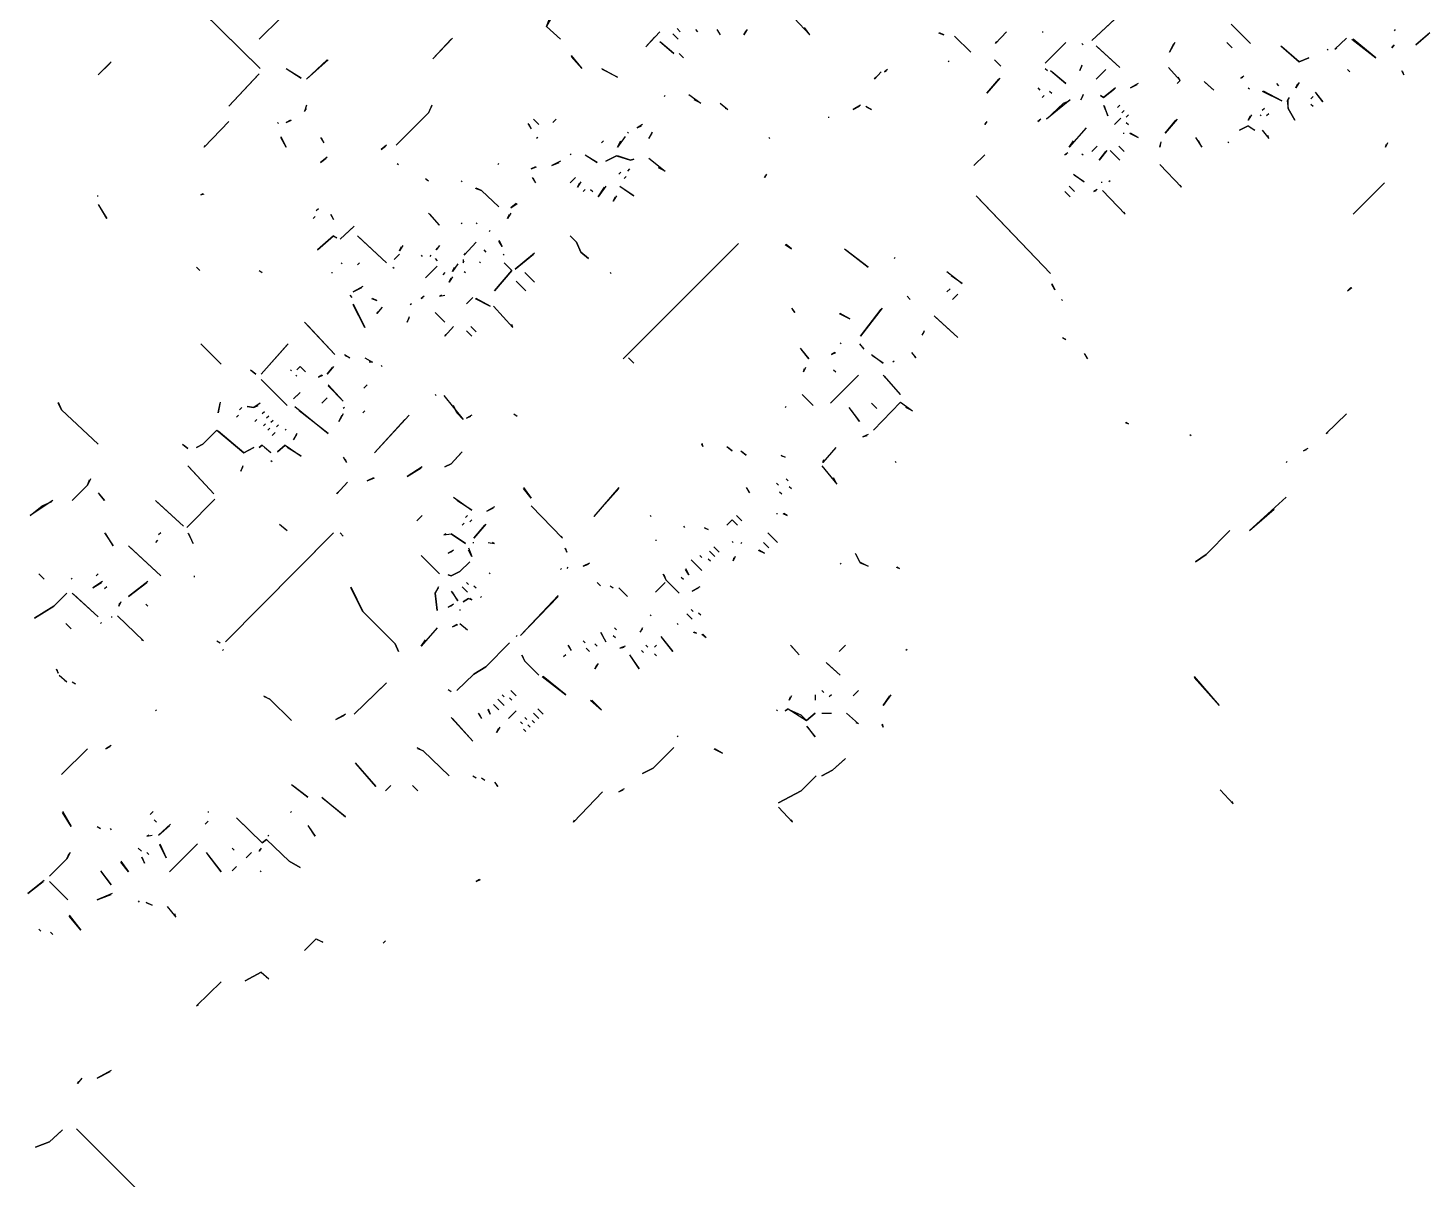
# Model space of a CAD drawing. Extents: x 1 to 2775, y -31 to 2075.
# Drawn here: x 1925.7 to 2141.6, y 296.6 to 474.2 of the extents above; entities that cross this region are included whole.
import ezdxf

# ---------------------------------------------------------------- set-up
doc = ezdxf.new("R2010")
doc.units = 0
doc.layers.add('LINEWORK', color=4, linetype='CONTINUOUS')

msp = doc.modelspace()

# ---------------------------------------------------------------- linework, layer by layer
at = {"layer": 'LINEWORK'}
for points in [[(2041.5, 478.3333), (2046.3333, 473.1667), (2045.5, 474.3333)], [(1952.3333, 477), (1961.5, 468), (1952.5, 476.8333)], [(1964.6667, 475.8333), (1961.3333, 472.5)], [(2006.6667, 476.1667), (2005.6667, 474.5), (2007.8333, 472.5), (2005.6667, 474.5), (2006.1667, 475.6667)], [(2094.1667, 476.3333), (2089.8333, 472.3333), (2094, 476.1667)], [(2023.1667, 473.6667), (2021, 471.3333), (2022.3333, 472.8333)], [(2025.1667, 473.3333), (2026, 472.5)], [(2025.8333, 474.1667), (2026.3333, 473.6667)], [(2028.6667, 474), (2029, 473.6667)], [(2032, 474), (2032.5, 473.1667), (2032.1667, 473.8333)], [(2036.6667, 474), (2036.1667, 473.1667), (2036.5, 473.8333)], [(2066.1667, 473.5), (2067, 473.1667), (2066.3333, 473.5)], [(2068.6667, 473), (2071.1667, 470.5)], [(2076.6667, 473.6667), (2075, 471.8333), (2075.1667, 472.1667)], [(2082.1667, 473.6667), (2082.3333, 473.6667)], [(2111.3333, 474.8333), (2114.3333, 471.8333)], [(2136.6667, 474), (2136.5, 473.8333)], [(2142, 473.5), (2139.8333, 471.6667), (2141.8333, 473.3333)], [(1991.1667, 472.6667), (1988.1667, 469.5), (1991, 472.5)], [(2023.1667, 472.1667), (2025.3333, 470.3333), (2023.3333, 472)], [(2085.8333, 472), (2082.6667, 468.8333)], [(2088.3333, 471.8333), (2088.5, 471.6667)], [(2090.5, 471.5), (2094.1667, 468.1667), (2090.6667, 471.3333)], [(2102.6667, 472), (2101.8333, 470.5), (2102.5, 471.8333)], [(2110.6667, 472), (2111.5, 471.1667)], [(2119, 471.5), (2121.8333, 469), (2123.3333, 469.6667), (2121.8333, 469), (2119.1667, 471.3333)], [(2126.1667, 471), (2126.3333, 470.8333)], [(2129.1667, 472.6667), (2127.3333, 471), (2127.6667, 471.1667)], [(2130, 472.5), (2133.6667, 469.6667), (2130.1667, 472.5)], [(2136.5, 471.6667), (2136.1667, 471.1667), (2136.3333, 471.5)], [(1938.5, 469), (1936.5, 467), (1938.3333, 468.8333)], [(1971.8333, 469.3333), (1968.6667, 466.3333), (1972, 469.3333)], [(2009.5, 470), (2011.1667, 468), (2009.5, 469.8333)], [(2026.1667, 470.3333), (2026.8333, 469.6667)], [(2067.8333, 469.1667), (2067.6667, 469)], [(2074.8333, 469.3333), (2075.8333, 468.3333)], [(1961.3333, 467.1667), (1956.6667, 462.1667), (1961.1667, 467)], [(1965.5, 468), (1967.8333, 466.5), (1965.6667, 467.8333)], [(2014.1667, 468), (2016.6667, 466.6667), (2014.3333, 467.8333)], [(2057.3333, 467.5), (2056.3333, 466.3333), (2056.5, 466.6667)], [(2058.3333, 467.8333), (2057.8333, 467.5), (2058.1667, 467.6667)], [(2075.6667, 466.5), (2073.6667, 464.1667), (2075.5, 466.3333)], [(2082.6667, 468), (2083, 467.6667)], [(2083.5, 467.6667), (2085.8333, 465.6667), (2083.6667, 467.5)], [(2088.3333, 468.5), (2088, 467.6667), (2088.3333, 468.3333)], [(2092, 467.8333), (2090.5, 466.3333)], [(2101.6667, 468.1667), (2103.5, 466.1667), (2103, 465.6667), (2103.5, 466.1667), (2103.1667, 466.6667)], [(2113.3333, 466.8333), (2112.8333, 466.5), (2113.1667, 466.6667)], [(2129.3333, 467.8333), (2129.6667, 467.5)], [(2137.6667, 467.6667), (2138, 467), (2137.8333, 467.5)], [(2081.5, 465), (2081.8333, 464.6667)], [(2083.3333, 464.5), (2083.6667, 464.1667)], [(2093.5, 465), (2091.6667, 463.5), (2091.1667, 463.8333), (2091.6667, 463.5), (2093.3333, 464.8333)], [(2097, 465.6667), (2095.8333, 465), (2096.8333, 465.5)], [(2107.1667, 466), (2108.6667, 464.6667), (2107.3333, 465.8333)], [(2114, 465), (2114.1667, 464.8333)], [(2116.1667, 464.5), (2119.1667, 463), (2116.3333, 464.5)], [(2118.3333, 465.6667), (2118.6667, 465.3333)], [(2121.8333, 465.8333), (2121.3333, 465), (2121.6667, 465.6667)], [(2124.3333, 464.3333), (2125.5, 462.8333), (2124.5, 464.1667)], [(1968.6667, 462.3333), (1968.3333, 461.3333), (1968.6667, 461.8333)], [(1988, 462.3333), (1987.5, 461.1667), (1982.5, 456.1667), (1987.5, 461.1667), (1988, 462.1667)], [(2024, 463.8333), (2023.8333, 463.6667)], [(2027.6667, 464), (2029.5, 462.6667), (2028.5, 463.1667)], [(2032.5, 462.6667), (2033.6667, 461.6667), (2033.3333, 461.8333)], [(2054.1667, 462.3333), (2053, 461.6667), (2054, 462.1667)], [(2055, 462.1667), (2055.8333, 461.6667), (2055.1667, 462)], [(2082.5, 463.8333), (2082.1667, 463.5)], [(2086.5, 463.1667), (2082.8333, 460.1667), (2085.5, 462.6667), (2086.3333, 463)], [(2088.5, 464), (2088.1667, 463.1667), (2088.5, 463.8333)], [(2091.6667, 462.3333), (2092.3333, 460.6667), (2091.8333, 462.1667)], [(2094.1667, 462.3333), (2093.8333, 462)], [(2120.3333, 463.5), (2120, 463), (2120.1667, 461.8333), (2121.1667, 460), (2120.1667, 461.8333), (2120.1667, 463.3333)], [(2124, 463.6667), (2123.6667, 463.3333)], [(2123.6667, 462.5), (2124, 462.1667)], [(1966.1667, 460), (1965.5, 459.6667), (1966.3333, 460)], [(2003.6667, 460.1667), (2004.5, 459.3333)], [(2007.1667, 460.1667), (2006.6667, 459.6667)], [(2049.1667, 460.5), (2049.3333, 460.5)], [(2082, 460.1667), (2081.5, 459.8333), (2081.8333, 460)], [(2094.3333, 460.3333), (2093.3333, 459.3333)], [(2094.8333, 461.5), (2094.5, 461.1667)], [(2095.5, 460.8333), (2095.1667, 460.5)], [(2103, 460.1667), (2101.1667, 458), (2102.8333, 460)], [(2114.5, 460.8333), (2114, 460), (2114.3333, 460.6667)], [(2115.8333, 460.8333), (2116, 460.6667)], [(2116.5, 461.8333), (2116.1667, 461.5)], [(2117.1667, 461), (2116.8333, 460.6667)], [(1956.6667, 459.8333), (1952.8333, 455.8333), (1953, 456.1667)], [(1964.1667, 459.6667), (1964.3333, 459.5)], [(2002.8333, 459.5), (2003.3333, 458.6667), (2003, 459.3333)], [(2018.1667, 458.1667), (2018.3333, 458)], [(2020.5, 459.3333), (2019.6667, 458.8333), (2020.3333, 459.1667)], [(2022, 458.1667), (2021.5, 457.1667), (2022, 458)], [(2073.6667, 459.8333), (2073.3333, 459.3333), (2073.5, 459.6667)], [(2089, 458.8333), (2086.3333, 455.8333), (2087, 456.8333)], [(2094.6667, 458), (2094.8333, 458)], [(2095.1667, 459.6667), (2095.5, 459.3333)], [(2095.6667, 458), (2097, 457.3333), (2095.8333, 458)], [(2114, 459.1667), (2112.6667, 458.5), (2114, 459.1667), (2115, 458.5), (2114.3333, 458.8333)], [(2116.1667, 458.5), (2117.1667, 457.1667), (2117, 457.6667)], [(1964.6667, 457.5), (1965.5, 455.8333), (1964.6667, 457.3333)], [(1970.8333, 457.3333), (1971.3333, 456.5), (1971, 457.1667)], [(1981, 456.1667), (1980.1667, 455.5), (1980.8333, 456)], [(2004.3333, 457.3333), (2004.1667, 457.1667)], [(2014.5, 456.8333), (2014.1667, 456.5)], [(2017.8333, 457.5), (2016.6667, 455.8333), (2017.1667, 456.8333)], [(2040, 457.3333), (2040.1667, 457.1667)], [(2090.6667, 456), (2089.8333, 455.1667)], [(2094, 456), (2094.8333, 455.1667)], [(2100.5, 456.6667), (2100.3333, 455.8333), (2100.5, 456.5)], [(2105.8333, 457.3333), (2106.8333, 455.8333), (2106.3333, 456.8333)], [(2110.8333, 456.6667), (2111, 456.5)], [(2135.5, 456.5), (2135.1667, 455.8333), (2135.3333, 456.3333)], [(1971.8333, 454.3333), (1970.8333, 453.5), (1971.6667, 454.1667)], [(2007.8333, 453.6667), (2006.5, 453), (2007.6667, 453.5)], [(2009.5, 454.8333), (2009.3333, 454.6667)], [(2011.6667, 454.6667), (2013.5, 453.5), (2011.8333, 454.5)], [(2016.5, 454.5), (2014.8333, 453.6667), (2016.5, 454.5), (2018.6667, 453.8333), (2019.1667, 454), (2018.6667, 453.8333), (2016.6667, 454.5)], [(2021.5, 454.1667), (2024, 452.1667), (2023, 452.6667)], [(2073.3333, 454.6667), (2071.6667, 453)], [(2086.1667, 455), (2085.6667, 454.6667), (2086, 454.8333)], [(2088.3333, 454.8333), (2088.5, 454.6667)], [(2092.1667, 455.3333), (2091, 453.8333), (2092, 455.1667)], [(2092.6667, 455.3333), (2094.1667, 453.8333)], [(1982.6667, 453.3333), (1982.8333, 453.1667)], [(1998.3333, 453.3333), (1998.1667, 453.1667)], [(2004, 452.8333), (2003.3333, 452.5), (2004.1667, 452.8333)], [(2017.1667, 452), (2016.8333, 451.6667)], [(2018, 451.3333), (2017.6667, 451)], [(2018.5, 452.5), (2018.1667, 452.1667)], [(2039.6667, 451.6667), (2039.3333, 451.1667), (2039.5, 451.5)], [(2087, 451.6667), (2088.6667, 450.5), (2087.1667, 451.5)], [(2100.3333, 453.1667), (2103.6667, 449.6667), (2103.5, 450)], [(1987, 451), (1987.5, 450.6667), (1987.1667, 450.8333)], [(1992.5, 450.6667), (1992.6667, 450.5)], [(1994.6667, 449.5), (1995.6667, 449.1667), (1998.3333, 446.6667), (1995.6667, 449.1667), (1994.8333, 449.5)], [(2003.5, 451.1667), (2004, 450.3333), (2003.6667, 451)], [(2010.1667, 451.1667), (2009.3333, 450.3333)], [(2011, 450.5), (2010.5, 449.6667), (2010.8333, 450.3333)], [(2011.6667, 449.3333), (2011.3333, 449)], [(2012.5, 449.3333), (2012.8333, 449)], [(2014.8333, 449.8333), (2013.6667, 448.1667), (2014.6667, 449.6667)], [(2017, 449.8333), (2019.1667, 448.3333), (2017.1667, 449.6667)], [(2086.3333, 449.8333), (2087.1667, 449)], [(2090.6667, 449.3333), (2090.1667, 449), (2090.5, 449.1667)], [(2091.3333, 450.5), (2091.3333, 450.3333)], [(2091.5, 449.1667), (2095, 445.5), (2094.8333, 445.8333)], [(2092.6667, 450.6667), (2092.5, 450.5)], [(2135, 450.3333), (2130.1667, 445.5)], [(1936.3333, 448.3333), (1936.5, 448.3333)], [(1936.5, 447), (1937.8333, 444.8333), (1936.6667, 446.8333)], [(1952.6667, 448.6667), (1952.3333, 448.5), (1952.8333, 448.6667)], [(2001, 447.1667), (2000.1667, 446.5), (2001.1667, 447.1667)], [(2016.5, 448.3333), (2016, 447.5), (2016.3333, 448.1667)], [(2072, 448.3333), (2083.5, 436.3333), (2072.1667, 448.1667)], [(2085.6667, 449), (2086.5, 448.1667)], [(1970, 445.1667), (1969.6667, 444.8333)], [(1970.5, 446.3333), (1970.1667, 446)], [(1972.3333, 445.5), (1972.8333, 444.6667), (1972.5, 445.3333)], [(1987.5, 445.6667), (1989.1667, 443.8333), (1987.6667, 445.5)], [(2000.1667, 445.6667), (1999.6667, 444.8333), (2000, 445.5)], [(1976, 443.6667), (1973.8333, 441.6667), (1975.8333, 443.5)], [(1992.6667, 444.1667), (1992.5, 444)], [(1994.8333, 444.1667), (1995, 444)], [(1997, 443), (1996.8333, 442.8333)], [(1972.8333, 442.1667), (1970.3333, 440), (1972.8333, 442.1667), (1973.3333, 441.8333), (1973, 442)], [(1976.5, 442.1667), (1981, 438), (1976.6667, 442)], [(1983.5, 440.6667), (1983, 439.8333), (1983.3333, 440.5)], [(1989.1667, 440.6667), (1988.6667, 440), (1988.8333, 440.3333)], [(1994.8333, 441.1667), (1993, 439.1667), (1993.1667, 439.5)], [(1998.3333, 441.5), (1998.8333, 440.5), (1998.3333, 441.3333)], [(2009.3333, 442.1667), (2010.3333, 441.1667), (2011, 439.6667), (2012.1667, 438.6667), (2011, 439.6667), (2010.3333, 441.1667)], [(2035.3333, 441), (2017.5, 423.1667)], [(2042.5, 440.8333), (2043.5, 440.1667), (2042.6667, 440.8333)], [(1983, 439.3333), (1982.1667, 438.5)], [(1986.3333, 439.1667), (1986.5, 439)], [(1987.8333, 439.1667), (1987.6667, 439)], [(1988.5, 438.6667), (1988.8333, 438.3333)], [(1992.8333, 438.5), (1992.8333, 438), (1993, 438.3333)], [(1996, 440), (1996.3333, 439.6667)], [(1999, 439.3333), (1999.1667, 439.1667)], [(2003.8333, 439.5), (2000.8333, 437), (2003.6667, 439.3333)], [(2051.6667, 440.1667), (2055.3333, 437.3333), (2051.8333, 440)], [(2059.5, 438.8333), (2059.3333, 438.6667)], [(1951.6667, 437.3333), (1952.1667, 436.8333)], [(1961.3333, 436.8333), (1961.8333, 436.5), (1961.5, 436.6667)], [(1972.5, 436.5), (1972.6667, 436.5)], [(1974, 438), (1974.1667, 437.8333)], [(1976.8333, 438), (1976.5, 437.6667)], [(1982, 437.3333), (1982.1667, 437.1667)], [(1988.8333, 437.5), (1987, 435.6667)], [(1990, 436.5), (1989.6667, 436.1667)], [(1992, 437.8333), (1991.1667, 436.6667), (1991.5, 437.3333)], [(1993, 436.6667), (1993.1667, 436.5)], [(1995.3333, 438.1667), (1995.5, 438)], [(1999.1667, 438), (2000.3333, 436.8333), (1997.6667, 433.6667), (2000.3333, 436.8333)], [(2002.3333, 436.5), (2003.8333, 435)], [(2015.5, 436.5), (2015.6667, 436.3333)], [(2067.5, 436.6667), (2069.8333, 434.8333), (2068.1667, 436)], [(1977.3333, 434.3333), (1975.8333, 433.5), (1977.1667, 434.1667)], [(1991.1667, 435.8333), (1990.6667, 435), (1991, 435.6667)], [(2001, 435.1667), (2002.5, 433.6667)], [(2068, 434), (2067.5, 433.5)], [(2083.6667, 434.8333), (2084.1667, 433.8333), (2083.6667, 434.6667)], [(2129.8333, 434.1667), (2129.3333, 433.6667), (2130, 434.1667)], [(1975.3333, 433), (1975.6667, 432.6667)], [(1978.6667, 432.5), (1979.5, 432.1667), (1978.8333, 432.5)], [(1986.8333, 432.8333), (1986.3333, 432.5), (1986.6667, 432.6667)], [(1989.5, 433), (1989.1667, 432.8333), (1990, 433)], [(1994.3333, 432.6667), (1993.3333, 431.6667)], [(1994.6667, 432.5), (1997, 431.3333), (1994.8333, 432.5)], [(2061.3333, 432.8333), (2061.8333, 432.3333)], [(2069.1667, 433.1667), (2068.3333, 432.3333)], [(2085.1667, 432.3333), (2085.3333, 432.1667)], [(1975.8333, 431.6667), (1977.6667, 428), (1975.8333, 431.5)], [(1980.3333, 431.1667), (1979.5, 430.1667), (1979.6667, 430.5)], [(1984.8333, 431.6667), (1984.6667, 431.5)], [(1988.5, 430.3333), (1990, 428.8333)], [(1997.5, 431.3333), (2000.5, 428), (2000.3333, 428.5)], [(2043.5, 431), (2044, 430.3333), (2043.6667, 430.8333)], [(2050.8333, 430.1667), (2052.5, 429.3333), (2051, 430.1667)], [(2057.5, 431), (2054.1667, 426.6667), (2057.3333, 430.8333)], [(2065.5, 429.8333), (2069.1667, 426.5), (2065.6667, 429.6667)], [(1968.3333, 428.8333), (1973, 423.8333), (1968.8333, 428.3333)], [(1984.5, 429.6667), (1984.1667, 428.8333), (1984.5, 429.5)], [(1991.3333, 428.1667), (1990, 426.6667), (1990.1667, 427)], [(1994, 428.1667), (1994.8333, 427.3333)], [(1952.3333, 425.5), (1955.5, 422.3333)], [(1965.8333, 425.5), (1961.6667, 420.8333), (1965.6667, 425.3333)], [(1993.3333, 427.5), (1994.1667, 426.6667)], [(2051, 425.6667), (2051.1667, 425.5)], [(2054, 425.5), (2054.6667, 424.6667), (2054.5, 425)], [(2064, 427.5), (2063.6667, 426.8333), (2064, 427.3333)], [(2085.3333, 426.5), (2085.8333, 426.1667), (2085.5, 426.3333)], [(1974.5, 423.8333), (1975.3333, 423.3333), (1974.6667, 423.6667)], [(1977.6667, 423.3333), (1978.8333, 422.6667), (1978.3333, 422.6667)], [(2018.3333, 423.3333), (2019.1667, 422.5)], [(2044.8333, 424.8333), (2046.1667, 423.1667), (2045, 424.6667)], [(2050.1667, 424.1667), (2049.6667, 423.8333), (2050.3333, 424.1667)], [(2055.8333, 423.8333), (2057.6667, 422.5), (2056, 423.6667)], [(2062, 424.1667), (2062.6667, 423.3333), (2062.5, 423.6667)], [(2088.6667, 424), (2089.1667, 423.1667), (2088.8333, 423.8333)], [(1960, 421.5), (1960.8333, 420.8333), (1960.1667, 421.3333)], [(1966.1667, 421.5), (1966.3333, 421.3333)], [(1967.6667, 422), (1967.1667, 421.5), (1967.6667, 422), (1968.5, 421.1667)], [(1972.8333, 422), (1971.8333, 420.8333), (1972.6667, 421.8333)], [(1980.1667, 422.1667), (1980.3333, 422)], [(2045.6667, 421.8333), (2045.3333, 421.1667), (2045.5, 421.6667)], [(2050, 421.5), (2050.3333, 421.1667)], [(2059.3333, 422.8333), (2059.1667, 422.6667)], [(1961.6667, 420), (1965.6667, 416)], [(1967, 420.6667), (1967.1667, 420.5)], [(1971, 420.6667), (1970.5, 420.3333), (1971.1667, 420.6667)], [(1972, 419.1667), (1974.3333, 416.6667), (1972, 419)], [(1978, 419.1667), (1977.5, 418.6667)], [(2053.8333, 420.6667), (2049.5, 416.3333)], [(2057.6667, 420.6667), (2060.3333, 417.6667), (2057.8333, 420.5)], [(1967.6667, 418), (1966.6667, 417), (1967.5, 417.8333)], [(1971.8333, 417.1667), (1971, 416.3333)], [(1988.5, 417.6667), (1988.6667, 417.5)], [(1989.8333, 417.5), (1992.8333, 413.8333), (1991.8333, 414.8333), (1991.3333, 416)], [(2045.1667, 417.6667), (2046.8333, 416)], [(1930.3333, 416.5), (1930.8333, 415.3333), (1936.5, 410), (1930.8333, 415.3333), (1930.3333, 416.3333)], [(1955.3333, 416.5), (1955, 414.8333), (1955.3333, 416.3333)], [(1958.6667, 415.6667), (1958.3333, 415.3333)], [(1961.5, 416.3333), (1960.5, 415.6667), (1959.5, 415.8333), (1960.5, 415.6667), (1961.1667, 416)], [(1962.1667, 415), (1961.8333, 414.6667)], [(1966.8333, 415.8333), (1972, 411.6667), (1967.5, 415.1667)], [(1974.3333, 414.6667), (1973.6667, 413.5), (1974.1667, 414.5)], [(1974.5, 415.6667), (1974.3333, 415.5)], [(1977.6667, 415.1667), (1977.3333, 414.8333)], [(2000.6667, 414.6667), (2001.1667, 414.3333), (2000.8333, 414.5)], [(2042.6667, 415.8333), (2042.5, 415.6667)], [(2052.3333, 415.6667), (2054, 413.5), (2052.8333, 415.1667)], [(2055.8333, 416.3333), (2056.6667, 415.5)], [(2060.3333, 416.5), (2056.1667, 412.1667), (2060.3333, 416.5), (2062.1667, 415.1667), (2061.1667, 415.6667)], [(2129.1667, 414.6667), (2126, 411.6667), (2126.3333, 411.8333)], [(1958.1667, 414.5), (1957.8333, 414.1667)], [(1961, 413.8333), (1960.6667, 413.5)], [(1962.3333, 413.1667), (1962, 412.8333)], [(1962.8333, 414.3333), (1962.5, 414)], [(1963, 412.5), (1962.6667, 412.1667)], [(1963.5, 413.6667), (1963.1667, 413.3333)], [(1964.3333, 413), (1964, 412.6667)], [(1984.5, 414.5), (1979.1667, 408.6667), (1983.8333, 413.8333)], [(1994.1667, 414.5), (1993.3333, 414), (1994, 414.3333)], [(2095, 413.3333), (2095.5, 413.1667), (2095.1667, 413.3333)], [(1954.8333, 412.1667), (1952.6667, 410), (1951.6667, 409.5), (1952.6667, 410), (1954.8333, 412.1667), (1959, 408.6667), (1960.5, 409.5), (1959, 408.6667), (1955, 412)], [(1963.8333, 411.8333), (1963.3333, 411.3333)], [(1965.5, 412.3333), (1965.3333, 412.1667)], [(1967.1667, 411.6667), (1966.6667, 410.6667), (1967.1667, 411.5)], [(2055.3333, 411.5), (2054.5, 411.1667), (2055.1667, 411.3333)], [(2105, 411.5), (2105.1667, 411.3333)], [(1949.5, 410), (1950.3333, 409.3333), (1949.6667, 409.8333)], [(1961.8333, 409.8333), (1961.3333, 409.5), (1961.8333, 409.8333), (1963.1667, 408.6667), (1962.1667, 409.5)], [(1965.3333, 409.8333), (1964.1667, 408.8333), (1965.3333, 409.8333), (1967.8333, 408.1667), (1965.6667, 409.5)], [(1992.6667, 408.8333), (1991, 407), (1990, 406.5), (1991, 407), (1992.5, 408.6667)], [(2029.6667, 410.1667), (2029.8333, 409.6667), (2029.6667, 410)], [(2033.5, 409.6667), (2034.3333, 409), (2033.6667, 409.5)], [(2035.6667, 409), (2036.5, 408.3333), (2035.8333, 408.8333)], [(2041.8333, 408.3333), (2042.5, 408), (2042, 408.1667)], [(2050.3333, 409.5), (2048.3333, 407.1667), (2048.5, 407.6667)], [(2123.1667, 409.3333), (2122.5, 409), (2123, 409.1667)], [(1950.3333, 406.6667), (1954.3333, 402.3333), (1950.5, 406.5)], [(1958.8333, 406.6667), (1958.5, 405.8333), (1958.8333, 406.5)], [(1963.1667, 407.5), (1963.3333, 407.3333)], [(1974.3333, 408), (1974.8333, 407.1667), (1974.6667, 407.6667)], [(1986.5, 406.5), (1984.1667, 405), (1986.3333, 406.3333)], [(2048.1667, 406.6667), (2050.5, 403.8333), (2050, 404.8333)], [(2059.5, 407.3333), (2059.6667, 407.1667)], [(2120, 407.3333), (2119.8333, 407.1667)], [(1935.3333, 404.6667), (1934.8333, 403.6667), (1932.5, 401.3333), (1934.8333, 403.6667), (1935.1667, 404.5)], [(1975, 404.1667), (1973.3333, 402.3333), (1973.5, 402.6667)], [(1979, 404.8333), (1978, 404.3333), (1979.1667, 404.8333)], [(2041.1667, 404), (2041.5, 403.6667)], [(2042.6667, 404.6667), (2043, 404.3333)], [(1936.5, 402.5), (1937.5, 401.3333), (1936.6667, 402.3333)], [(1991.3333, 401.8333), (1994.1667, 399.8333), (1991.8333, 401.3333)], [(2002.1667, 403.3333), (2003.3333, 401.6667), (2002.1667, 403.1667)], [(2016.8333, 403.3333), (2013, 398.8333), (2016.8333, 403.1667)], [(2036.5, 403.3333), (2037, 402.5), (2036.6667, 403.1667)], [(2041.6667, 402.6667), (2042, 402.3333)], [(2043.1667, 403.5), (2043.5, 403.1667)], [(2119.8333, 401.8333), (2114.1667, 396.6667), (2118, 400)], [(1929.5, 401.3333), (1926, 399), (1927.8333, 400.5), (1929.3333, 401.1667)], [(1945.3333, 401.3333), (1949.6667, 397.3333), (1945.5, 401.1667)], [(1954.5, 401.5), (1950.1667, 397.1667)], [(1997.6667, 400.3333), (1996.5, 399.6667), (1997.5, 400.1667)], [(2003.3333, 400.5), (2008.1667, 395.5), (2008, 395.8333)], [(1964.5, 397.6667), (1965.6667, 396.6667), (1965.3333, 396.8333)], [(1986.5, 399), (1985.6667, 398.1667)], [(1993, 397.8333), (1992.6667, 397.5)], [(1993.5, 399), (1993.1667, 398.6667)], [(1994.1667, 398.3333), (1993.8333, 398)], [(1996.3333, 397.6667), (1994.5, 395.5), (1996.1667, 397.5)], [(2021.6667, 399), (2021.8333, 398.8333)], [(2026.8333, 397.3333), (2027, 397.1667)], [(2034.3333, 398.3333), (2033.5, 397.5), (2034.3333, 398.3333), (2035.1667, 397.5)], [(2035, 399), (2035.8333, 398.1667)], [(2041.1667, 399.3333), (2041.3333, 399.3333)], [(2042.1667, 399.3333), (2042.8333, 399), (2042.3333, 399.3333)], [(1937.5, 396.3333), (1938.8333, 394.3333), (1937.6667, 396.1667)], [(1945.6667, 395.1667), (1945.3333, 394.8333)], [(1946.1667, 396.3333), (1945.8333, 396)], [(1950.3333, 396.3333), (1951.1667, 394.6667), (1950.5, 396.1667)], [(1972.8333, 396.3333), (1956.1667, 379.5), (1972.6667, 396.1667)], [(1973.8333, 396.3333), (1974.3333, 395.8333)], [(1990.1667, 396.1667), (1989.8333, 396), (1991, 396.1667), (1993.1667, 394.6667), (1991, 396.1667)], [(2022.5, 395.1667), (2022.6667, 395.1667)], [(2030, 397.1667), (2030.6667, 396.8333), (2030.1667, 397)], [(2039.8333, 396.3333), (2041.3333, 394.8333)], [(2111.1667, 396.6667), (2107.5, 393), (2105.8333, 391.8333), (2107.5, 393)], [(1941.1667, 394.3333), (1946.1667, 389.6667), (1941.3333, 394.1667)], [(1991.3333, 393.6667), (1990.5, 393.1667), (1991.1667, 393.5)], [(1993.6667, 394), (1994.1667, 392.6667), (1993.6667, 393.6667)], [(1994.3333, 394.8333), (1994.5, 394.8333)], [(1996.6667, 394.8333), (1997.6667, 394.6667), (1997.3333, 394.8333)], [(2008.5, 394), (2008.8333, 393.3333), (2008.6667, 393.8333)], [(2030.8333, 393.5), (2031.6667, 392.6667)], [(2031.5, 394.1667), (2032.3333, 393.3333)], [(2034.3333, 395), (2034.5, 394.8333)], [(2035.8333, 394.8333), (2035.6667, 394.6667)], [(2038.3333, 393.6667), (2039.3333, 393.1667), (2038.5, 393.6667)], [(2039.1667, 394.8333), (2040, 394)], [(2053.3333, 393.1667), (2054, 391.8333), (2055.3333, 391.1667), (2054.1667, 391.6667), (2053.5, 393)], [(1986.3333, 392.8333), (1989.1667, 390)], [(1993.8333, 391.8333), (1992.3333, 390.3333), (1991, 389.6667), (1990.5, 389.8333), (1991, 389.6667), (1992.3333, 390.3333)], [(2008, 390.8333), (2007.8333, 390.6667)], [(2009, 391), (2008.8333, 390.8333)], [(2012.3333, 391.6667), (2011.3333, 391.1667), (2012.1667, 391.5)], [(2027.1667, 390.8333), (2027.6667, 389.8333), (2027.1667, 390.6667)], [(2028, 392.1667), (2029.6667, 390.5)], [(2029.3333, 392.8333), (2029.6667, 392.5)], [(2030.6667, 392.3333), (2031, 392)], [(2034.8333, 392.6667), (2034.5, 392), (2034.6667, 392.5)], [(2051.1667, 391.6667), (2051, 391.5)], [(2059.6667, 391), (2060.1667, 390.8333), (2059.8333, 391)], [(1927.3333, 390), (1928.1667, 389.1667)], [(1932.5, 389.3333), (1932.3333, 389.1667)], [(1937.1667, 388.8333), (1935.6667, 387.8333), (1937, 388.6667)], [(1936.5, 390), (1936.1667, 389.6667)], [(1944.1667, 388.8333), (1941.1667, 386.5), (1944, 388.6667)], [(1951.3333, 389.6667), (1951.3333, 389.5)], [(1993.3333, 388.6667), (1993.6667, 388.3333)], [(1996.8333, 390.1667), (1997, 390)], [(2013.5, 388.6667), (2014, 388.1667)], [(2024, 388.6667), (2022.5, 387.1667)], [(2023.6667, 390), (2024.1667, 389), (2026.1667, 387), (2024.1667, 389), (2023.8333, 389.8333)], [(2026.5, 389.5), (2026.8333, 389.1667)], [(1931.6667, 387), (1929.6667, 385), (1926.6667, 383.1667), (1929.6667, 385)], [(1932.5, 387), (1936.5, 383.3333), (1932.6667, 386.8333)], [(1937.8333, 388), (1937.5, 387.6667)], [(1975.5, 388), (1977.3333, 384.1667), (1982.3333, 379.1667), (1982.8333, 378), (1982.3333, 379.1667), (1977.3333, 384.1667), (1975.5, 387.8333)], [(1989, 388), (1988.5, 387), (1988.8333, 384.3333), (1988.5, 387), (1989, 387.8333)], [(1991, 387.3333), (1992, 385.8333), (1991.1667, 387.1667)], [(1992.6667, 388), (1993.5, 387.1667)], [(1994.5, 388.1667), (1994.8333, 387.8333)], [(1995.6667, 386.5), (1995.5, 386.3333)], [(2007.5, 386.6667), (2001.6667, 380.5), (2007.5, 386.5)], [(2015.5, 388.1667), (2016, 387.8333), (2015.6667, 388)], [(2016.8333, 387.8333), (2018.1667, 386.5), (2017, 387.6667)], [(2029.3333, 388), (2028.1667, 387.3333), (2029.1667, 387.8333)], [(1940, 385.6667), (1939.6667, 385), (1939.8333, 385.5)], [(1943.8333, 385.3333), (1944.1667, 385)], [(1991.3333, 385.3333), (1990.5, 384.8333), (1991.1667, 385.1667)], [(1992.3333, 384.5), (1992.3333, 384.3333)], [(1993.6667, 386.1667), (1992.8333, 385.6667), (1993.6667, 386.1667), (1994.1667, 386), (1993.8333, 386.1667)], [(2028, 384.5), (2028.3333, 384.1667)], [(1931.5, 382.3333), (1932.3333, 381.5)], [(1937, 382.5), (1936.8333, 382.3333)], [(1938.5, 383.3333), (1938.6667, 383.3333)], [(1939.5, 383.5), (1943.5, 379.6667), (1943.1667, 379.8333)], [(1992.3333, 382.3333), (1993.5, 381.3333), (1993.1667, 381.5)], [(2021.6667, 383.6667), (2021.8333, 383.5)], [(2025.8333, 382.3333), (2026, 382.1667)], [(2027.3333, 383.8333), (2028.1667, 383)], [(2029.1667, 384), (2029.5, 383.6667)], [(1988.8333, 381.6667), (1986.3333, 378.8333), (1987, 379.8333)], [(1991.8333, 382.1667), (1991.1667, 381.8333), (1992, 382.1667)], [(2001.1667, 380.5), (2001, 380.3333)], [(2014, 381), (2014.8333, 379.5), (2014.1667, 380.8333)], [(2016, 380.5), (2016.3333, 380.1667)], [(2016.1667, 381.6667), (2016.5, 381.3333)], [(2020.5, 381.6667), (2020.1667, 381), (2020.5, 381.5)], [(2023.3333, 380.3333), (2025.1667, 378), (2023.5, 380.1667)], [(2028.3333, 381), (2028.8333, 380.8333), (2028.5, 381)], [(2029.6667, 380.6667), (2030.3333, 380.1667), (2029.8333, 380.6667)], [(1954.8333, 379.6667), (1955.3333, 379.3333), (1955, 379.5)], [(1955.8333, 378.3333), (1955.6667, 378.1667)], [(2000, 379.3333), (1996.3333, 375.6667), (1994.5, 374.5), (1991.8333, 372), (1994.5, 374.5), (1996.3333, 375.6667)], [(2009, 379), (2009.5, 378.1667), (2009.1667, 378.8333)], [(2011.3333, 379.6667), (2011.6667, 379.3333)], [(2011.8333, 378.5), (2012.3333, 378)], [(2013.1667, 379.1667), (2013.5, 378.8333)], [(2017.8333, 378.8333), (2017, 378.5), (2017.6667, 378.6667)], [(2020.3333, 378.1667), (2020.6667, 377.8333)], [(2021, 379), (2021.3333, 378.6667)], [(2022.6667, 379), (2022.3333, 378.6667)], [(2043.3333, 379), (2044.6667, 377.5), (2043.5, 378.8333)], [(2051.8333, 379), (2050.8333, 378)], [(2061.3333, 378.3333), (2061.1667, 378.1667)], [(2001.8333, 377.5), (2002.3333, 376.5), (2004.5, 374.3333), (2002.3333, 376.5), (2002, 377.3333)], [(2008.6667, 377.5), (2008.3333, 377.1667)], [(2013.6667, 376.1667), (2013.1667, 375.3333), (2013.5, 376)], [(2018.5, 377.5), (2020, 375.3333), (2018.6667, 377.3333)], [(2022.3333, 377.6667), (2022.6667, 377.3333)], [(2048.8333, 376.3333), (2051, 374.3333), (2049, 376.1667)], [(1930, 375.3333), (1930.3333, 374.6667), (1930.1667, 375.1667)], [(1930.5, 374.3333), (1931.6667, 373.3333), (1931.3333, 373.5)], [(2005, 374.1667), (2008.6667, 371.3333), (2005.1667, 374.1667)], [(2105.6667, 374.1667), (2109.5, 369.6667), (2105.6667, 374)], [(1932.5, 373.3333), (1933, 373), (1932.6667, 373.1667)], [(1981, 373.1667), (1976, 368.3333), (1980.8333, 373)], [(1990.5, 372.1667), (1991, 371.8333), (1990.6667, 372)], [(2000.1667, 372), (2001, 371.1667)], [(2048.1667, 372), (2048.5, 371.6667)], [(2053.8333, 372), (2053, 371.1667)], [(1962, 371.1667), (1963, 370.6667), (1966.3333, 367.3333), (1963, 370.6667), (1962.1667, 371)], [(1997.5, 369.8333), (1998.3333, 369)], [(1998.1667, 370.6667), (1999.1667, 369.6667)], [(1998.8333, 371.3333), (1999.1667, 371)], [(2000, 370.8333), (2000.3333, 370.5)], [(2012.5, 370.5), (2014.1667, 369), (2012.6667, 370.5)], [(2043.5, 371.1667), (2043.1667, 370.5), (2043.3333, 371)], [(2047.1667, 371.3333), (2047.1667, 370.5)], [(2049.6667, 371.3333), (2049.3333, 371)], [(2058.8333, 371.3333), (2057.6667, 369.6667), (2058.6667, 371.1667)], [(1945.5, 369), (1945.3333, 368.8333)], [(1974.6667, 368.3333), (1973.1667, 367.5), (1974.5, 368.1667)], [(1991, 367.8333), (1994.3333, 364.1667), (1991.1667, 367.6667)], [(1995.1667, 368.5), (1995.6667, 367.6667), (1995.3333, 368.3333)], [(1996.6667, 369.1667), (1997, 368.3333), (1996.6667, 369)], [(2001, 368.8333), (1999.8333, 367.6667)], [(2001.6667, 367.1667), (2002, 366.8333)], [(2002.3333, 367.8333), (2002.6667, 367.5)], [(2003.5, 367.3333), (2003.8333, 367)], [(2003.6667, 368.5), (2004.5, 367.6667)], [(2004.3333, 369.1667), (2005.1667, 368.3333)], [(2041.1667, 369), (2041.3333, 368.8333)], [(2043, 369.1667), (2042.5, 368.8333), (2043, 369.1667), (2045.8333, 367.3333), (2047.1667, 368.5), (2045.8333, 367.3333), (2045, 368.1667), (2043.1667, 369)], [(2048.1667, 368.5), (2049.6667, 368.5)], [(2052, 368.5), (2053.8333, 366.8333), (2053.5, 367)], [(1998.5, 366.3333), (1998, 365.5), (1998.3333, 366.1667)], [(2002.1667, 366), (2002.5, 365.6667)], [(2002.8333, 366.6667), (2003.1667, 366.3333)], [(2026, 365), (2025.8333, 364.8333)], [(2045.8333, 366.5), (2047.1667, 364.8333), (2046, 366.3333)], [(2057.5, 366.8333), (2057.6667, 366.3333), (2057.5, 366.6667)], [(1934.8333, 363), (1930.8333, 359)], [(1938.5, 363.5), (1937.6667, 363), (1938.3333, 363.3333)], [(1985.6667, 363.1667), (1986.6667, 362.6667), (1990.6667, 358.8333), (1986.6667, 362.6667), (1985.8333, 363)], [(2025.3333, 363.1667), (2022.1667, 360), (2020.5, 359.1667), (2022.1667, 360)], [(2031.5, 363), (2032.8333, 362.3333), (2031.6667, 363)], [(1976.1667, 360.8333), (1979.3333, 357.1667), (1976.3333, 360.6667)], [(2051.8333, 361.5), (2049.8333, 359.6667), (2048.1667, 358.8333), (2049.8333, 359.6667), (2051.6667, 361.3333)], [(1994.3333, 358.8333), (1994.8333, 358.5), (1994.5, 358.6667)], [(1995.6667, 358.5), (1996.1667, 358.1667), (1995.8333, 358.3333)], [(2047.3333, 358.8333), (2045, 356.5), (2041.5, 354.6667), (2045, 356.5)], [(1966.3333, 357.5), (1968.8333, 355.5), (1966.5, 357.3333)], [(1981.6667, 357.3333), (1980.8333, 356.5)], [(1985, 357.3333), (1985.8333, 356.5)], [(1997.6667, 357.8333), (1998.1667, 357.1667), (1998, 357.5)], [(2014.3333, 356.3333), (2009.8333, 351.6667), (2010, 352)], [(2017.6667, 356.8333), (2016.8333, 356.3333), (2017.5, 356.6667)], [(2109.6667, 356.6667), (2111.6667, 354.5), (2111.5, 354.8333)], [(1971, 355.5), (1974.6667, 352.5), (1971.1667, 355.3333)], [(1931, 353.3333), (1932.3333, 351), (1931, 353.1667)], [(1945, 353.3333), (1944.5, 352.8333)], [(1945.1667, 352), (1945.5, 351.6667)], [(1953.5, 353.3333), (1953.5, 353.1667)], [(1957.8333, 352.3333), (1961.8333, 348.5), (1962.5, 349), (1966, 345.6667), (1967.6667, 344.6667), (1966, 345.6667), (1962.5, 349), (1961.8333, 348.5), (1958, 352.1667)], [(1966.3333, 353.3333), (1966.1667, 353.1667)], [(2041.5, 354), (2043.6667, 351.6667), (2043.5, 352)], [(1936.3333, 351), (1936.8333, 350.6667), (1936.5, 350.8333)], [(1938.3333, 350.6667), (1938.5, 350.5)], [(1947.6667, 351.3333), (1945.8333, 349.6667), (1947.5, 351.1667)], [(1953.5, 351.8333), (1953, 351.3333)], [(1968.8333, 351.1667), (1970, 349.5), (1969, 351)], [(1942.6667, 347.6667), (1943.1667, 347.1667)], [(1944.3333, 349.6667), (1944, 349.5), (1944.8333, 349.6667)], [(1946, 348.3333), (1947, 346.1667), (1946, 348.1667)], [(1951.8333, 348.3333), (1947.5, 344)], [(1957.1667, 347.6667), (1957.5, 347.3333)], [(1961.6667, 347.6667), (1961.3333, 347.1667), (1961.5, 347.5)], [(1962.8333, 349.6667), (1962.6667, 349.5)], [(1932.1667, 347), (1931.6667, 346), (1929, 343.3333), (1931.6667, 346), (1932, 346.8333)], [(1940, 345.6667), (1941.1667, 344), (1940, 345.5)], [(1943.1667, 346.3333), (1943.6667, 345.3333), (1943.3333, 346.1667)], [(1944, 347), (1944.3333, 346.6667)], [(1953.1667, 347), (1955.5, 344), (1953.3333, 346.8333)], [(1960.1667, 347), (1959.3333, 346.1667)], [(1936.8333, 344.1667), (1938.5, 342), (1937, 344)], [(1957.8333, 344.8333), (1957.1667, 344.1667)], [(1961.5, 344.1667), (1961.6667, 344)], [(1928.1667, 342.6667), (1925.6667, 340.6667), (1928, 342.5)], [(1929, 342.5), (1931.8333, 339.6667)], [(1995.3333, 342.8333), (1994.8333, 342.5), (1995.5, 342.8333)], [(1938.6667, 340.6667), (1936.3333, 339.6667), (1938.5, 340.5)], [(1942.6667, 339.5), (1942.8333, 339.3333)], [(1943.8333, 339.3333), (1944.8333, 338.8333), (1944, 339.1667)], [(1932, 337.3333), (1933.8333, 335), (1932, 337.1667)], [(1947.1667, 338.6667), (1948.5, 337), (1948.3333, 337.5)], [(1927.3333, 335.1667), (1927.6667, 334.8333)], [(1929.1667, 334.6667), (1929.5, 334.3333)], [(1970.1667, 333.6667), (1968.3333, 331.8333), (1970.1667, 333.6667), (1971.1667, 333.1667), (1970.3333, 333.5)], [(1980.8333, 333.3333), (1980.5, 333)], [(1961.6667, 328.5), (1959.1667, 327.1667), (1961.6667, 328.5), (1962.8333, 327.5), (1962.5, 327.6667)], [(1955.5, 327), (1951.6667, 323.3333), (1952, 323.5)], [(1938.5, 313.3333), (1936.3333, 312.1667), (1938.3333, 313.1667)], [(1934, 312.1667), (1933.3333, 311.3333), (1933.5, 311.6667)], [(1931, 304.1667), (1929, 302.3333), (1926.8333, 301.5), (1929, 302.3333), (1930.8333, 304)], [(1933.1667, 304.3333), (1960.1667, 277.3333)]]:
    msp.add_lwpolyline(points, dxfattribs=at)

doc.saveas('drawing.dxf')
